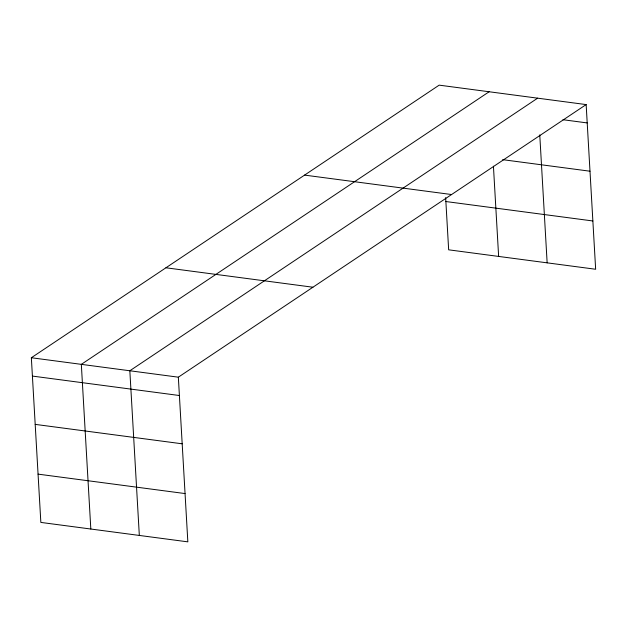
<?xml version="1.0" encoding="UTF-8"?>
<svg xmlns="http://www.w3.org/2000/svg" width="627" height="627" viewBox="0 0 627 627"><rect width="100%" height="100%" fill="white"/><g stroke="black" fill="none" stroke-linecap="round" stroke-linejoin="round"><path stroke-width="0.94" d="M586.151 104.584L178.342 377.18L187.841 541.853L40.849 522.416L31.35 357.743L439.159 85.147L586.151 104.584L595.65 269.257L448.658 249.82L445.648 197.63M489.138 91.754L81.33 364.35L90.821 529.023M537.645 98.165L129.836 370.761L139.327 535.442M562.96 119.718L587.209 122.923M502.682 159.666L589.999 171.21M304.581 175.105L451.573 194.535M445.875 201.533L592.868 220.97M165.928 267.784L312.92 287.221M31.35 357.743L178.342 377.18M32.408 376.082L179.4 395.519M35.19 424.377L182.183 443.806M38.059 474.13L185.051 493.567M539.761 134.86L547.144 262.846M493.433 166.194L498.637 256.427"/></g></svg>
